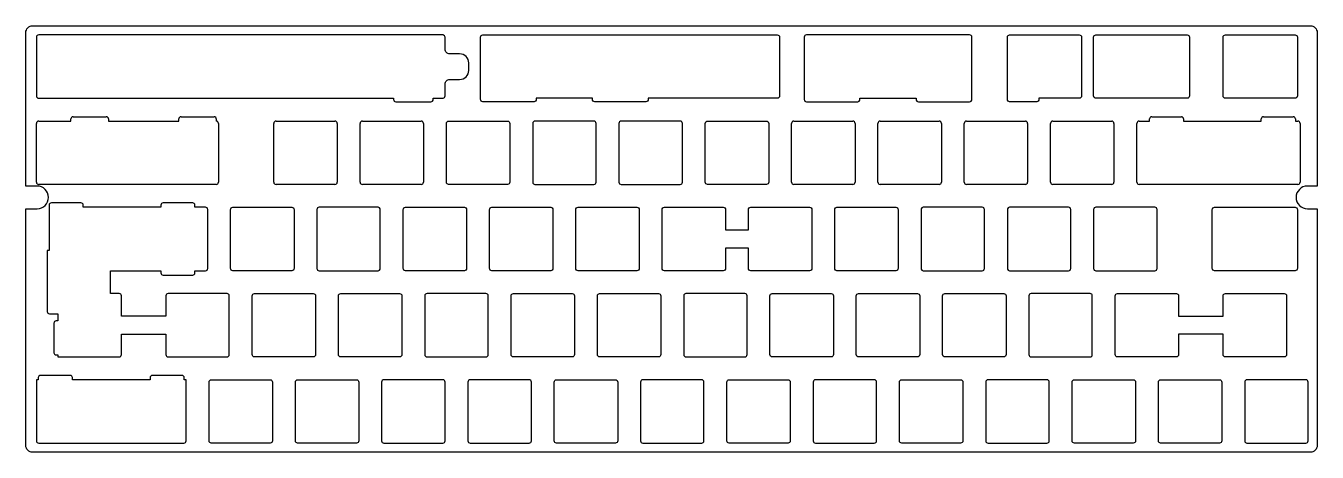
# Model space of a CAD drawing. Header units: millimetres. Extents: x -159 to 126, y -73 to 21.
import ezdxf

# ---------------------------------------------------------------- set-up
doc = ezdxf.new("R2010")
doc.units = ezdxf.units.MM
doc.layers.get('0').update_dxf_attribs({"linetype": 'CONTINUOUS'})

msp = doc.modelspace()

# ---------------------------------------------------------------- linework, layer by layer
for p, q in [((-155.93, 0.18), (-148.81, 0.18)), ((-148.81, 0.18), (-148.81, 0.65)), ((-148.31, 1.15), (-141.01, 1.15)), ((-140.51, 0.65), (-140.51, 0.18)), ((-140.51, 0.18), (-129.74, 0.18)), ((-129.74, 0.18), (-125.01, 0.18)), ((-125.01, 0.18), (-125.01, 0.65)), ((-124.51, 1.15), (-117.22, 1.15)), ((-116.72, 0.65), (-116.72, 0.18)), ((-103.54, 0.18), (-90.54, 0.18)), ((-84.49, 0.18), (-71.49, 0.18)), ((10.76, 0.18), (23.76, 0.18)), ((29.81, 0.18), (42.81, 0.18)), ((48.86, 0.18), (61.86, 0.18)), ((67.91, 0.18), (80.91, 0.18)), ((86.96, 0.18), (89.26, 0.18)), ((89.26, 0.18), (89.26, 0.65)), ((89.76, 1.15), (96.29, 1.15)), ((96.79, 0.65), (96.79, 0.18)), ((96.79, 0.18), (113.94, 0.18)), ((113.94, 0.18), (113.94, 0.65)), ((114.44, 1.15), (120.96, 1.15)), ((121.46, 0.65), (121.46, 0.18)), ((121.46, 0.18), (122.01, 0.18)), ((-156.43, -13.32), (-156.43, -0.32)), ((-116.24, -0.32), (-116.24, -13.32)), ((-104.04, -13.32), (-104.04, -0.32)), ((-90.04, -0.32), (-90.04, -13.32)), ((-84.99, -13.32), (-84.99, -0.32)), ((-70.99, -0.32), (-70.99, -13.32)), ((10.26, -13.32), (10.26, -0.32)), ((24.26, -0.32), (24.26, -13.32)), ((29.31, -13.32), (29.31, -0.32)), ((43.31, -0.32), (43.31, -13.32)), ((48.36, -13.32), (48.36, -0.32)), ((62.36, -0.32), (62.36, -13.32)), ((67.41, -13.32), (67.41, -0.32)), ((81.41, -0.32), (81.41, -13.32)), ((86.46, -13.32), (86.46, -0.32)), ((122.51, -0.32), (122.51, -13.32)), ((-116.74, -13.82), (-155.93, -13.82)), ((-90.54, -13.82), (-103.54, -13.82)), ((-71.49, -13.82), (-84.49, -13.82)), ((23.76, -13.82), (10.76, -13.82)), ((42.81, -13.82), (29.81, -13.82)), ((61.86, -13.82), (48.86, -13.82)), ((80.91, -13.82), (67.91, -13.82)), ((122.01, -13.82), (86.96, -13.82))]:
    msp.add_line(p, q)
for points in [[(-157.27, -72.97, -0.414214), (-158.77, -71.47), (-158.77, -19.17), (-156.27, -19.17, 1), (-156.27, -14.17), (-158.77, -14.16), (-158.77, 19.73, -0.414214), (-157.27, 21.23), (124.77, 21.23, -0.414214), (126.27, 19.73), (126.27, -14.17), (126.11, -14.17), (124.11, -14.17, 0.414161), (121.61, -16.67), (121.61, -16.67, 0.414214), (124.11, -19.17), (126.27, -19.17), (126.27, -71.47, -0.414214), (124.77, -72.97)], [(-66.73, 19.23), (-155.93, 19.23, 0.414214), (-156.43, 18.73), (-156.43, 5.73, 0.414214), (-155.93, 5.23), (-77.6, 5.23), (-77.6, 4.97, 0.414214), (-77.1, 4.47), (-69.35, 4.47, 0.414214), (-68.85, 4.97), (-68.85, 5.23), (-66.73, 5.23, 0.026214), (-66.68, 5.23, 0.384391), (-66.23, 5.73), (-66.23, 8.38, -0.414214), (-65.23, 9.38), (-63.01, 9.38, 0.414214), (-61.01, 11.38), (-61.01, 13.03, 0.414214), (-63.01, 15.03), (-65.23, 15.03, -0.414214), (-66.23, 16.03), (-66.23, 18.73, 0.316507), (-66.56, 19.2, 0.086901)], [(-21.39, 4.97, -0.414214), (-21.89, 4.47), (-33.2, 4.47, -0.414214), (-33.7, 4.97), (-33.7, 5.23), (-46.09, 5.23), (-46.09, 4.97, -0.414214), (-46.59, 4.47), (-57.9, 4.47, -0.414214), (-58.4, 4.97), (-58.4, 18.73, -0.414214), (-57.9, 19.23), (7.09, 19.23, -0.414214), (7.59, 18.73), (7.59, 5.73, -0.414214), (7.09, 5.23), (-21.39, 5.23)], [(13.04, 18.73), (13.04, 4.97, 0.414214), (13.54, 4.47), (24.85, 4.47, 0.414214), (25.35, 4.97), (25.35, 5.23), (37.74, 5.23), (37.74, 4.97, 0.414214), (38.24, 4.47), (49.55, 4.47, 0.414214), (50.05, 4.97), (50.05, 18.73, 0.414214), (49.55, 19.23), (13.54, 19.23, 0.414214)], [(74.26, 5.73, -0.414214), (73.76, 5.23), (64.86, 5.23), (64.86, 4.97, -0.414214), (64.36, 4.47), (58.38, 4.47, -0.414214), (57.88, 4.97), (57.88, 18.73, -0.414214), (58.38, 19.23), (73.76, 19.23, -0.414214), (74.26, 18.73)], [(76.93, 18.73, -0.414214), (77.43, 19.23), (97.57, 19.23, -0.414214), (98.07, 18.73), (98.07, 5.73, -0.414214), (97.57, 5.23), (77.43, 5.23, -0.414214), (76.93, 5.73)], [(105.51, 18.73, -0.414214), (106.01, 19.23), (121.39, 19.23, -0.414214), (121.89, 18.73), (121.89, 5.73, -0.414214), (121.39, 5.23), (106.01, 5.23, -0.414214), (105.51, 5.73)], [(-52.44, 0.18, -0.414214), (-51.94, -0.32), (-51.94, -13.32, -0.414214), (-52.44, -13.82), (-65.44, -13.82, -0.414214), (-65.94, -13.32), (-65.94, -0.32, -0.414214), (-65.44, 0.18)], [(-32.89, -13.32), (-32.89, -0.32, 0.414214), (-33.39, 0.18), (-46.39, 0.18, 0.414214), (-46.89, -0.32), (-46.89, -13.32, 0.414214), (-46.39, -13.82), (-33.39, -13.82, 0.414214)], [(-27.34, -13.82), (-14.34, -13.82, 0.414214), (-13.84, -13.32), (-13.84, -0.32, 0.414214), (-14.34, 0.18), (-27.34, 0.18, 0.414214), (-27.84, -0.32), (-27.84, -13.32, 0.414214)], [(-8.79, -0.32, -0.414214), (-8.29, 0.18), (4.71, 0.18, -0.414214), (5.21, -0.32), (5.21, -13.32, -0.414214), (4.71, -13.82), (-8.29, -13.82, -0.414214), (-8.79, -13.32)], [(-154.05, -28.39), (-154.05, -41.89, 0.414214), (-153.55, -42.39), (-151.67, -42.39), (-151.67, -43.97), (-152.08, -43.97, 0.414214), (-152.58, -44.47), (-152.58, -50.99, 0.414214), (-152.08, -51.49), (-151.67, -51.49), (-151.67, -51.92), (-138.17, -51.92, 0.414214), (-137.67, -51.42), (-137.67, -46.92), (-127.86, -46.92), (-127.86, -51.42, 0.414214), (-127.36, -51.92), (-114.36, -51.92, 0.414214), (-113.86, -51.42), (-113.86, -38.42, 0.414214), (-114.36, -37.92), (-127.36, -37.92, 0.414214), (-127.86, -38.42), (-127.86, -42.92), (-137.67, -42.92), (-137.67, -38.42, 0.414214), (-138.17, -37.92), (-140.05, -37.92), (-140.05, -32.87), (-128.95, -32.87), (-128.95, -33.34, 0.414214), (-128.45, -33.84), (-121.93, -33.84, 0.414214), (-121.43, -33.34), (-121.43, -32.87), (-119.12, -32.87, 0.4142), (-118.62, -32.37), (-118.62, -19.37, 0.414214), (-119.12, -18.87), (-121.43, -18.87), (-121.43, -18.4, 0.414214), (-121.93, -17.9), (-128.45, -17.9, 0.414214), (-128.95, -18.4), (-128.95, -18.87), (-146.1, -18.87), (-146.1, -18.4, 0.414214), (-146.6, -17.9), (-153.13, -17.9, 0.414214), (-153.63, -18.4), (-153.63, -28.39)], [(-113.57, -19.37, -0.414214), (-113.07, -18.87), (-100.07, -18.87, -0.414214), (-99.57, -19.37), (-99.57, -32.37, -0.414214), (-100.07, -32.87), (-113.07, -32.87, -0.414214), (-113.57, -32.37)], [(-80.52, -32.37), (-80.52, -19.37, 0.414214), (-81.02, -18.87), (-94.02, -18.87, 0.414214), (-94.52, -19.37), (-94.52, -32.37, 0.414214), (-94.02, -32.87), (-81.02, -32.87, 0.414214)], [(-74.97, -32.87, -0.414214), (-75.47, -32.37), (-75.47, -19.37, -0.414214), (-74.97, -18.87), (-61.97, -18.87, -0.414214), (-61.47, -19.37), (-61.47, -32.37, -0.414214), (-61.97, -32.87)], [(-42.42, -32.37, -0.414214), (-42.92, -32.87), (-55.92, -32.87, -0.414214), (-56.42, -32.37), (-56.42, -19.37, -0.414214), (-55.92, -18.87), (-42.92, -18.87, -0.414214), (-42.42, -19.37)], [(-23.37, -32.37, -0.414214), (-23.87, -32.87), (-36.87, -32.87, -0.414214), (-37.37, -32.37), (-37.37, -19.37, -0.414214), (-36.87, -18.87), (-23.87, -18.87, -0.414214), (-23.37, -19.37)], [(-18.32, -19.37, -0.414214), (-17.82, -18.87), (-4.82, -18.87, -0.414214), (-4.32, -19.37), (-4.32, -23.87), (0.73, -23.87), (0.73, -19.37, -0.414214), (1.23, -18.87), (14.23, -18.87, -0.414214), (14.73, -19.37), (14.73, -32.37, -0.414214), (14.23, -32.87), (1.23, -32.87, -0.414214), (0.73, -32.37), (0.73, -27.87), (-4.32, -27.87), (-4.32, -32.37, -0.414214), (-4.82, -32.87), (-17.82, -32.87, -0.414214), (-18.32, -32.37)], [(33.78, -32.37, -0.414214), (33.28, -32.87), (20.28, -32.87, -0.414214), (19.78, -32.37), (19.78, -19.37, -0.414214), (20.28, -18.87), (33.28, -18.87, -0.414214), (33.78, -19.37)], [(52.83, -32.37), (52.83, -19.37, 0.414214), (52.33, -18.87), (39.33, -18.87, 0.414214), (38.83, -19.37), (38.83, -32.37, 0.414214), (39.33, -32.87), (52.33, -32.87, 0.414214)], [(57.88, -19.37), (57.88, -32.37, 0.414214), (58.38, -32.87), (71.38, -32.87, 0.414214), (71.88, -32.37), (71.88, -19.37, 0.414214), (71.38, -18.87), (58.38, -18.87, 0.414214)], [(76.93, -19.37), (76.93, -32.37, 0.414214), (77.43, -32.87), (90.43, -32.87, 0.414214), (90.93, -32.37), (90.93, -19.37, 0.414214), (90.43, -18.87), (77.43, -18.87, 0.414214)], [(121.89, -32.37, -0.414209), (121.39, -32.87), (103.62, -32.87, -0.414218), (103.12, -32.37), (103.12, -19.37, -0.414209), (103.62, -18.87), (121.39, -18.87, -0.414218), (121.89, -19.37)], [(-95.31, -37.92, -0.414214), (-94.81, -38.42), (-94.81, -51.42, -0.414214), (-95.31, -51.92), (-108.31, -51.92, -0.414214), (-108.81, -51.42), (-108.81, -38.42, -0.414214), (-108.31, -37.92)], [(-76.26, -37.92, -0.414214), (-75.76, -38.42), (-75.76, -51.42, -0.414214), (-76.26, -51.92), (-89.26, -51.92, -0.414214), (-89.76, -51.42), (-89.76, -38.42, -0.414214), (-89.26, -37.92)], [(-70.21, -51.92), (-57.21, -51.92, 0.414214), (-56.71, -51.42), (-56.71, -38.42, 0.414214), (-57.21, -37.92), (-70.21, -37.92, 0.414214), (-70.71, -38.42), (-70.71, -51.42, 0.414214)], [(-38.16, -37.92, -0.414214), (-37.66, -38.42), (-37.66, -51.42, -0.414214), (-38.16, -51.92), (-51.16, -51.92, -0.414214), (-51.66, -51.42), (-51.66, -38.42, -0.414214), (-51.16, -37.92)], [(-18.61, -51.42, -0.414214), (-19.11, -51.92), (-32.11, -51.92, -0.414214), (-32.61, -51.42), (-32.61, -38.42, -0.414214), (-32.11, -37.92), (-19.11, -37.92, -0.414214), (-18.61, -38.42)], [(-0.06, -37.92), (-13.06, -37.92, 0.414214), (-13.56, -38.42), (-13.56, -51.42, 0.414214), (-13.06, -51.92), (-0.06, -51.92, 0.414214), (0.44, -51.42), (0.44, -38.42, 0.414214)], [(5.99, -51.92, -0.414214), (5.49, -51.42), (5.49, -38.42, -0.414214), (5.99, -37.92), (18.99, -37.92, -0.414214), (19.49, -38.42), (19.49, -51.42, -0.414214), (18.99, -51.92)], [(24.54, -38.42, -0.414214), (25.04, -37.92), (38.04, -37.92, -0.414214), (38.54, -38.42), (38.54, -51.42, -0.414214), (38.04, -51.92), (25.04, -51.92, -0.414214), (24.54, -51.42)], [(57.09, -37.92, -0.414214), (57.59, -38.42), (57.59, -51.42, -0.414214), (57.09, -51.92), (44.09, -51.92, -0.414214), (43.59, -51.42), (43.59, -38.42, -0.414214), (44.09, -37.92)], [(76.64, -51.42), (76.64, -38.42, 0.414214), (76.14, -37.92), (63.14, -37.92, 0.414214), (62.64, -38.42), (62.64, -51.42, 0.414214), (63.14, -51.92), (76.14, -51.92, 0.414214)], [(81.69, -38.42, -0.414214), (82.19, -37.92), (95.19, -37.92, -0.414214), (95.69, -38.42), (95.69, -42.92), (105.51, -42.92), (105.51, -38.42, -0.414214), (106.01, -37.92), (119.01, -37.92, -0.414214), (119.51, -38.42), (119.51, -51.42, -0.414214), (119.01, -51.92), (106.01, -51.92, -0.414214), (105.51, -51.42), (105.51, -46.92), (95.69, -46.92), (95.69, -51.42, -0.414214), (95.19, -51.92), (82.19, -51.92, -0.414214), (81.69, -51.42)], [(-156.01, -56.97), (-156.43, -56.97), (-156.43, -70.47, 0.414214), (-155.93, -70.97), (-123.88, -70.97, 0.414214), (-123.38, -70.47), (-123.38, -56.97), (-123.81, -56.97), (-123.81, -56.5, 0.414214), (-124.31, -56), (-130.83, -56, 0.414214), (-131.33, -56.5), (-131.33, -56.97), (-148.48, -56.97), (-148.48, -56.5, 0.414214), (-148.98, -56), (-155.51, -56, 0.414214), (-156.01, -56.5)], [(-118.33, -57.47, -0.414214), (-117.83, -56.97), (-104.83, -56.97, -0.414214), (-104.33, -57.47), (-104.33, -70.47, -0.414214), (-104.83, -70.97), (-117.83, -70.97, -0.414214), (-118.33, -70.47)], [(-85.28, -70.47, -0.414214), (-85.78, -70.97), (-98.78, -70.97, -0.414214), (-99.28, -70.47), (-99.28, -57.47, -0.414214), (-98.78, -56.97), (-85.78, -56.97, -0.414214), (-85.28, -57.47)], [(-66.73, -56.97), (-79.73, -56.97, 0.414214), (-80.23, -57.47), (-80.23, -70.47, 0.414214), (-79.73, -70.97), (-66.73, -70.97, 0.414214), (-66.23, -70.47), (-66.23, -57.47, 0.414214)], [(-47.18, -70.47), (-47.18, -57.47, 0.414214), (-47.68, -56.97), (-60.68, -56.97, 0.414214), (-61.18, -57.47), (-61.18, -70.47, 0.414214), (-60.68, -70.97), (-47.68, -70.97, 0.414214)], [(-28.63, -56.97, -0.414214), (-28.13, -57.47), (-28.13, -70.47, -0.414214), (-28.63, -70.97), (-41.63, -70.97, -0.414214), (-42.13, -70.47), (-42.13, -57.47, -0.414214), (-41.63, -56.97)], [(-22.58, -70.97), (-9.58, -70.97, 0.414214), (-9.08, -70.47), (-9.08, -57.47, 0.414214), (-9.58, -56.97), (-22.58, -56.97, 0.414214), (-23.08, -57.47), (-23.08, -70.47, 0.414214)], [(-3.53, -70.97, -0.414214), (-4.03, -70.47), (-4.03, -57.47, -0.414214), (-3.53, -56.97), (9.47, -56.97, -0.414214), (9.97, -57.47), (9.97, -70.47, -0.414214), (9.47, -70.97)], [(28.52, -56.97), (15.52, -56.97, 0.414214), (15.02, -57.47), (15.02, -70.47, 0.414214), (15.52, -70.97), (28.52, -70.97, 0.414214), (29.02, -70.47), (29.02, -57.47, 0.414214)], [(48.07, -70.47, -0.414214), (47.57, -70.97), (34.57, -70.97, -0.414214), (34.07, -70.47), (34.07, -57.47, -0.414214), (34.57, -56.97), (47.57, -56.97, -0.414214), (48.07, -57.47)], [(66.62, -56.97), (53.62, -56.97, 0.414214), (53.12, -57.47), (53.12, -70.47, 0.414214), (53.62, -70.97), (66.62, -70.97, 0.414214), (67.12, -70.47), (67.12, -57.47, 0.414214)], [(72.17, -57.47, -0.414214), (72.67, -56.97), (85.67, -56.97, -0.414214), (86.17, -57.47), (86.17, -70.47, -0.414214), (85.67, -70.97), (72.67, -70.97, -0.414214), (72.17, -70.47)], [(104.72, -56.97, -0.414214), (105.22, -57.47), (105.22, -70.47, -0.414214), (104.72, -70.97), (91.72, -70.97, -0.414214), (91.22, -70.47), (91.22, -57.47, -0.414214), (91.72, -56.97)], [(123.77, -56.97), (110.77, -56.97, 0.414214), (110.27, -57.47), (110.27, -70.47, 0.414214), (110.77, -70.97), (123.77, -70.97, 0.414214), (124.27, -70.47), (124.27, -57.47, 0.414214)]]:
    msp.add_lwpolyline(points, format="xyb", close=True)
for centre, start, end in [((-155.93, -0.32), 90, 180), ((-148.31, 0.65), 90, 180), ((-141.01, 0.65), 0, 90), ((-124.51, 0.65), 90, 180), ((-117.22, 0.65), -0.5919, 90), ((-116.74, -0.32), 0, 88.4018), ((-103.54, -0.32), 90, 180), ((-90.54, -0.32), 0, 90), ((-84.49, -0.32), 90, 180), ((-71.49, -0.32), 0, 90), ((10.76, -0.32), 90, 180), ((23.76, -0.32), 0, 90), ((29.81, -0.32), 90, 180), ((42.81, -0.32), 0, 90), ((48.86, -0.32), 90, 180), ((61.86, -0.32), 0, 90), ((67.91, -0.32), 90, 180), ((80.91, -0.32), 0, 90), ((86.96, -0.32), 90, 180), ((89.76, 0.65), 90, 180), ((96.29, 0.65), 0, 90), ((114.44, 0.65), 90, 180), ((120.96, 0.65), 0, 90), ((122.01, -0.32), 0, 90), ((-155.93, -13.32), 180, 270), ((-116.74, -13.32), -90, 0), ((-103.54, -13.32), 180, 270), ((-90.54, -13.32), -90, 0), ((-84.49, -13.32), 180, 270), ((-71.49, -13.32), -90, 0), ((10.76, -13.32), 180, 270), ((23.76, -13.32), -90, 0), ((29.81, -13.32), 180, 270), ((42.81, -13.32), -90, 0), ((48.86, -13.32), 180, 270), ((61.86, -13.32), -90, 0), ((67.91, -13.32), 180, 270), ((80.91, -13.32), -90, 0), ((86.96, -13.32), 180, 270), ((122.01, -13.32), -90, 0)]:
    msp.add_arc(centre, 0.5, start, end)

doc.saveas('drawing.dxf')
